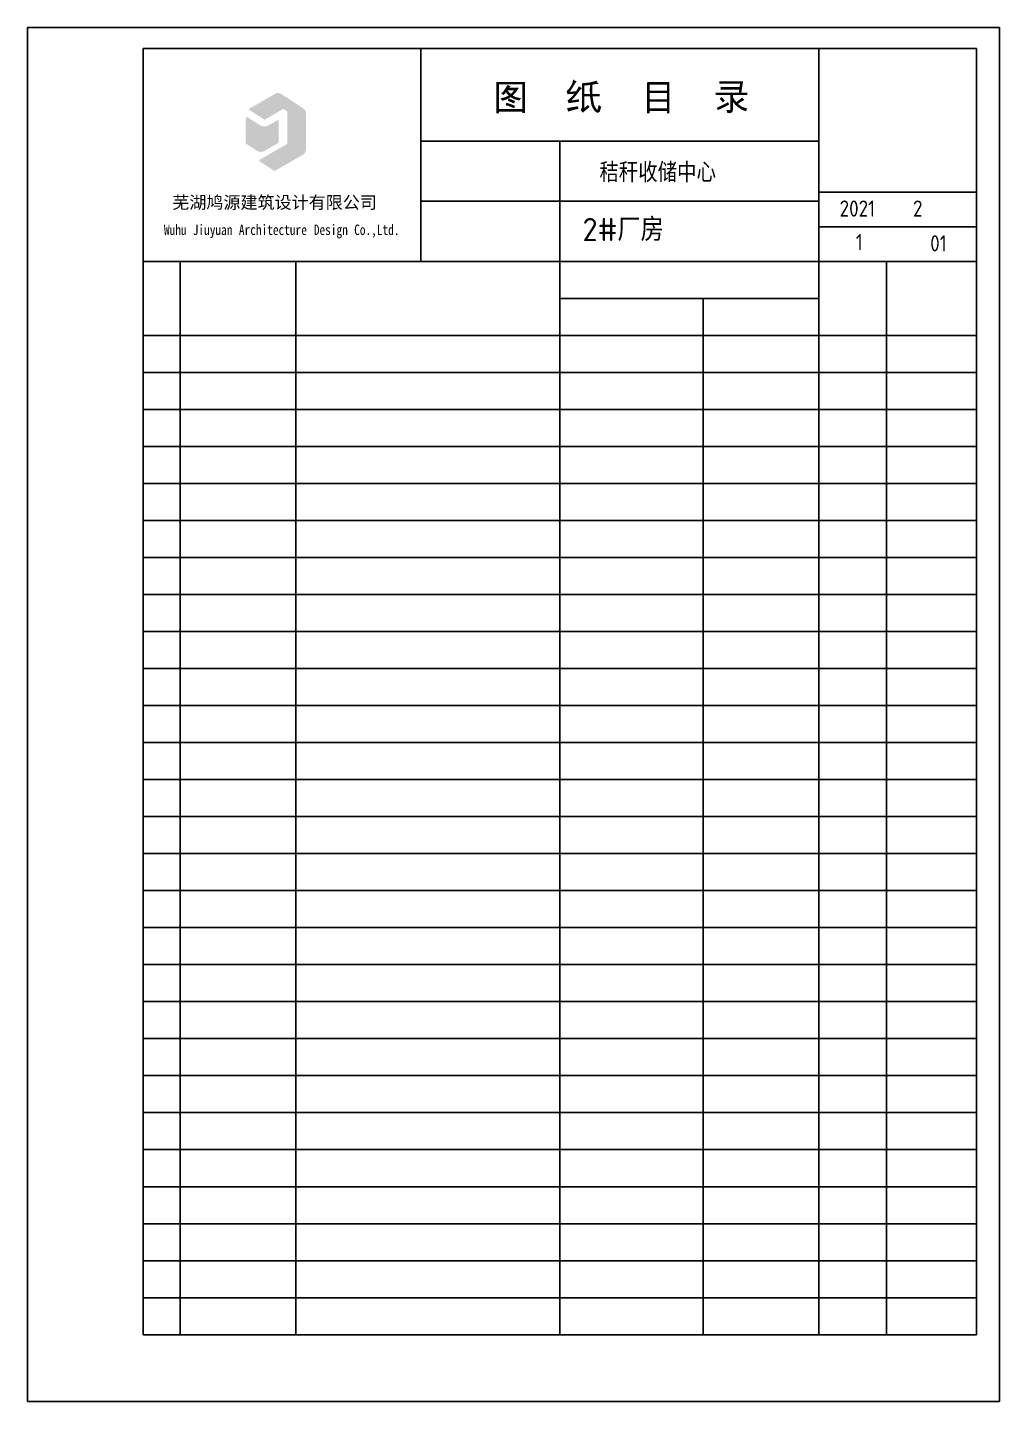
# Model space of a CAD drawing. Extents: x -307088 to 5640332, y -3541089 to -2181377.
# Drawn here: x 5577300 to 5598300, y -3034387 to -3004687 of the extents above; entities that cross this region are included whole.
import ezdxf

# ---------------------------------------------------------------- set-up
doc = ezdxf.new("R2010")
doc.units = 0
doc.header["$LTSCALE"] = 100
doc.header["$MEASUREMENT"] = 0
doc.layers.get('0').update_dxf_attribs({"linetype": 'CONTINUOUS'})
for name, color, linetype in [('____', 160, 'CONTINUOUS'), ('PUB_TEXT', 7, 'CONTINUOUS'), ('PUB_TITLE', 4, 'CONTINUOUS'), ('TK', 4, 'CONTINUOUS'), ('大样', 5, 'CONTINUOUS')]:
    doc.layers.add(name, color=color, linetype=linetype)
doc.styles.add('STYLE4', font='', dxfattribs={"width": 0.8})
doc.styles.add('TSSD_REIN', font='Tssdeng.shx', dxfattribs={"width": 0.699999988079071, "bigfont": 'hztxt.shx'})
doc.styles.add('图签2', font='simhei.ttf', dxfattribs={"height": 1000})
doc.styles.get('STYLE4').set_extended_font_data('FangSong_GB2312')

# ---------------------------------------------------------------- blocks, each defined once
blk = doc.blocks.new('A$C3A861360')
at = {"layer": '____', "linetype": 'Continuous'}
for points, const_width in [([(0, 6.543849570715793), (6.221944134754267, 6.543849570715793)], 0.55), ([(0.3056310100064366, 6.631222235708265), (0.3056310100064366, 0.0293508526651749)], 0.6), ([(2.246976320968315, 5.100377715404193), (2.94424505736697, 5.865475422858708), (2.464159553577701, 6.036764843880064)], 0.2021250000000001), ([(5.926830029281518, 6.592986592590478), (5.926830029281518, 0.08231066916096097)], 0.6), ([(16.53856167318531, 6.382159895528389), (16.68603344877988, 7.181938751369785), (17.18111825887468, 6.876759839141073)], 0.2188134506250001), ([(16.73870293209302, 7.0661808705255), (17.19165261848411, 6.866235864621672), (16.69656780838932, 6.276924821430043)], 0.2188134506250001), ([(18.77170834019125, 6.549942951404773), (18.77170834019125, 0.7032607974074381)], 0.55), ([(20.16902760543508, 6.575760926087241), (21.60459015989363, 6.949889369111133), (21.85424967507424, 6.513405757978035)], 0.2188134506250001), ([(20.75227336477292, 6.536070568506148), (21.91970062350447, 6.463175776030312), (21.66953763949095, 6.754747249031425)], 0.2188134506250001), ([(32.79086922284569, 6.522837028467166), (37.41658830408687, 6.522837028467166)], 0.55), ([(32.85506404196349, 6.728244250077751), (32.85506404196349, 0.0204481027744805)], 0.55), ([(37.15050756804612, 6.56373066838205), (37.15050756804612, 0)], 0.55), ([(48.20429804447758, 6.704001574655194), (53.02335424355078, 6.704001574655194)], 0.55), ([(52.29492129487699, 6.866980907233938), (53.19471164117112, 6.866980907233938), (53.07766276556231, 6.099622876248304)], 0.2188134506250001), ([(52.99719420635302, 6.808517805863175), (52.62372204233907, 4.050245770315541)], 0.55), ([(2.086949514886328, 3.444568861117659), (1.081059468739113, 3.204761619180772), (1.321102220633293, 2.907858758781003)], 0.2021250000000001), ([(1.744031297894253, 4.849150836647823), (1.252518577234696, 4.312440734311622), (1.629728615926069, 4.084053129193762)], 0.2021250000000001), ([(2.427055426169318, 5.299594062234974), (4.540088695096529, 5.299594062234974)], 0.55), ([(4.075870087896874, 5.477215467904898), (4.710576464731275, 5.473703114993896), (4.430215521760147, 5.043279531307689)], 0.2021250000000001), ([(4.572076765463862, 3.281882010811842), (5.206783142298264, 3.278369657900839), (4.926422199327135, 2.847946074214633)], 0.2021250000000001), ([(15.51880047900067, 4.160015435603896), (15.32266139714648, 4.755692011984252), (15.80908446835701, 5.2573126097044)], 0.2188134506250001), ([(15.76028522219463, 2.242724079107916), (15.53036952521734, 2.817496342587788), (16.00949655127511, 3.098543216041548)], 0.2188134506250001), ([(17.45499540557898, 4.887834922397474), (17.88687868748593, 5.740231315287588), (18.23449172198707, 5.49819274685467)], 0.2188134506250001), ([(17.67620538370511, 4.793123822818757), (18.33982837387771, 5.424528428540839), (17.93954817079907, 5.698137752758271)], 0.2188134506250001), ([(18.80368115392685, 3.962608845023624), (22.32079237578, 3.962608845023624)], 0.55), ([(32.95460847588583, 4.682538566361472), (37.15050756804612, 4.682538566361472)], 0.55), ([(32.99554710330358, 2.801343898707273), (37.00723254317109, 2.801343898707273)], 0.55), ([(47.40504381314258, 4.261607828379965), (54.24574605944144, 4.261607828379965)], 0.55), ([(48.46288268898843, 5.459320170934461), (52.78827498238388, 5.459320170934461)], 0.55), ([(53.03257433442104, 3.371553483845219), (53.44537300847514, 2.980124970933048), (52.64425746811776, 2.539767252498677)], 0.2188134506250001), ([(0.3056310100064366, 0.7045436143944244), (5.862645381251241, 0.7045436143944244)], 0.55), ([(15.62640094185554, 0.4924757109753273), (15.45599245578683, 1.07950842812545), (17.64777349201427, 1.443468385781557)], 0.2188134506250001), ([(15.43836574771603, 1.144081629969037), (15.59702000875905, 0.5570489128193685), (16.76048458973401, 0.9033988465349694)], 0.2188134506250001), ([(18.78181840122306, 0.2304785968067335), (18.3897026337163, 0.7302769231559978), (18.66012642414444, 1.37866394112234)], 0.2188134506250001), ([(18.54789355849425, 0.417000186732821), (19.98671086097147, 1.630811882475427)], 0.55), ([(21.93215003467503, 0.5251006086027701), (22.1981138032088, 1.678802065963737), (22.62505028896703, 1.329195952465398)], 0.2188134506250001), ([(33.01601133146869, 0.8179112828133839), (37.13004333988101, 0.8179112828133839)], 0.55), ([(50.05443921331334, 0.1479318893198069), (49.87694356435168, 0.6227255469561896), (50.62669002700204, 0.6322081301250364)], 0.2188134506250001), ([(53.01381376342215, 1.3477326579291), (54.08903502790326, 1.000525412197021), (53.79579240254043, 0.5194972640033484)], 0.2188134506250001)]:
    blk.add_lwpolyline(points, dxfattribs=dict(at, const_width=const_width))
at = {"layer": '____', "linetype": 'Continuous', "const_width": 0.55}
for points in [[(2.689886499735621, 6.049805961371021, -0.04760552161258731), (1.394501873990521, 4.155518863545694, 6.807426877653379)], [(21.7772392856341, 6.709656231934332, -0.04007589009354518), (18.77170834019125, 6.294403241937744, 1.460155801514414)], [(20.53026395111738, 6.390232236509291, 0.07286127357645535), (20.78605154655088, 2.141891301409487, 0.1572016371932424), (21.71328857261778, 0.5128291813043688, 0.6022888964056972), (22.160923221556, 0.6725398961998508), (22.4167108169886, 1.534985453538411)], [(4.360746993744215, 5.318348846586559, -0.2291580229123534), (1.187993197771902, 3.030201014842078, -11.45266044518253)], [(2.18065065900737, 4.955742665741127, 0.2368315027576994), (5.074147075008113, 3.086467933530912, -4.419669785221799)], [(2.596022618213283, 3.011446230490492, 0.01445672385929472), (3.966500383394305, 2.448787306138456, -1.288122278615702)], [(48.4863931578775, 3.369193100588745, -0.05117855152000281), (49.1681103014007, 2.570719060763622, 0.5904028705542155)], [(50.8841609374258, 4.238122014980036), (50.8841609374258, 0.8093779842151889, -0.4775318230788144), (50.22839532380476, 0.3618262281170246), (49.98752871381748, 0.4153017370417729)], [(50.88814800374803, 3.40546859935057, 0.1924228664952084), (53.9871614149306, 0.7389256752830988, 1.794362400458899)], [(51.94200489881587, 2.194966571434634, 0.03043925893699859), (53.23547736010005, 3.182828014334973, -0.2439834613318518)], [(2.10790195525442, 2.054924006585225, -0.05191996602772783), (3.966500383394305, 1.379733810489597, 0.2300345029286921)], [(47.75765507657616, 0.9972542288801378, 0.03845018129035355), (50.2024437939026, 2.194966571434634, 1.154084446013359)]]:
    blk.add_lwpolyline(points, format="xyb", dxfattribs=at)
at = {"layer": '____', "linetype": 'Continuous', "const_width": 0.50625, "flags": 128}
for points in [[(16.98028026469092, 7.049752633337789, -0.07529705364325318), (15.48741730000984, 4.64596217779706, 0.5937992677290792)], [(18.04155391882728, 5.540266457235816, -0.0783216921409498), (15.72817521636989, 2.66818949770061, 0.9310875587296689)]]:
    blk.add_lwpolyline(points, format="xyb", dxfattribs=at)
for points in [[(15.45132826448548, 4.426122983044593), (17.35802189173887, 4.551913205775804)], [(15.71059248826805, 2.492535347763692), (17.87966365806346, 2.808817450152333)], [(15.43334045773418, 0.7422589530671075), (17.70653304347343, 1.273229201429672)]]:
    blk.add_lwpolyline(points, dxfattribs=at)

msp = doc.modelspace()

# ---------------------------------------------------------------- hatches: boundary and pattern name
at = {"layer": 'PUB_TITLE'}
h = msp.add_hatch(color=256, dxfattribs=at)
edge = h.paths.add_edge_path()
edge.add_ellipse((5583191.418513799, -3006538.557148478), major_axis=(-86.50675712011308, 86.50675712011308), ratio=0.9999999999993953, start_angle=225.0000000001584, end_angle=281.7428642848017)
edge.add_line((5583258.508916589, -3006436.255066836), (5582780.151438445, -3006122.544970506))
edge.add_ellipse((5582713.061035655, -3006224.847052148), major_axis=(86.5067571198798, 86.5067571198798), ratio=0.9999999999999561, start_angle=11.74286428484407, end_angle=75.00000000004918)
edge.add_line((5582651.891521078, -3006118.898345025), (5582072.405388303, -3006453.464819772))
edge.add_line((5582072.405388303, -3006453.464819772), (5582421.25459549, -3006682.242508824))
edge.add_line((5582421.25459549, -3006682.242508824), (5582812.409774857, -3006456.408960724))
edge.add_ellipse((5582827.7021535, -3006482.896137503), major_axis=(-21.62668927983864, 21.62668927983864), ratio=0.9999999999998604, start_angle=281.74286428490586, end_angle=345.0000000000724, ccw=False)
edge.add_line((5582844.474754199, -3006457.320617093), (5582902.157742992, -3006495.149514512))
edge.add_ellipse((5582885.385142293, -3006520.725034923), major_axis=(21.62668928035281, 21.62668928035281), ratio=0.9999999999950732, start_angle=314.9999999998098, end_angle=371.74286428465433, ccw=False)
edge.add_line((5582915.969899582, -3006520.725034923), (5582915.969899582, -3007164.241521786))
edge.add_ellipse((5582854.800385004, -3007164.241521786), major_axis=(43.25337856005787, 43.25337856005787), ratio=0.9999999999983668, start_angle=254.9999999995116, end_angle=314.99999999954844, ccw=False)
edge.add_line((5582885.385142293, -3007217.215875349), (5582314.204432519, -3007546.987211891))
edge.add_ellipse((5582323.379859705, -3007562.879517959), major_axis=(-12.97601356786488, 12.97601356786488), ratio=0.999999999999958, start_angle=-15.00000000053425, end_angle=101.7428642841186)
edge.add_line((5582313.316299288, -3007578.224830205), (5582627.798852593, -3007784.464633278))
edge.add_ellipse((5582637.862413011, -3007769.119321032), major_axis=(12.97601356790717, 12.97601356790716), ratio=0.9999999999998745, start_angle=191.7428642830531, end_angle=254.9999999982502)
edge.add_line((5582647.037840197, -3007785.011627101), (5583252.588028377, -3007435.397062948))
edge.add_ellipse((5583191.418513799, -3007329.448355824), major_axis=(-86.50675712016516, 86.50675712016516), ratio=0.9999999999992196, start_angle=164.9999999999879, end_angle=225.0000000001696)
edge.add_line((5583313.757542955, -3007329.448355824), (5583313.757542955, -3006538.557148478))
h = msp.add_hatch(color=256, dxfattribs=at)
edge = h.paths.add_edge_path()
edge.add_ellipse((5582040.916664848, -3007180.851494625), major_axis=(17.82968051701482, 17.82968051701481), ratio=0.999999999997605, start_angle=135.0000000030264, end_angle=191.7428642877196)
edge.add_line((5582027.08883813, -3007201.936707996), (5582256.885775993, -3007352.639106949))
edge.add_ellipse((5582339.852736309, -3007226.127826725), major_axis=(-106.9780831022609, 106.9780831022609), ratio=0.9999999999999036, start_angle=101.7428642845867, end_angle=164.999999999847)
edge.add_line((5582415.497664308, -3007357.148685355), (5582713.142400663, -3007185.303416698))
edge.add_ellipse((5582700.534912663, -3007163.466606927), major_axis=(-17.82968051701009, 17.82968051701009), ratio=0.9999999999991425, start_angle=164.9999999998612, end_angle=224.9999999999353)
edge.add_line((5582725.749888664, -3007163.466606927), (5582725.749888664, -3006708.646346869))
edge.add_ellipse((5582707.39903429, -3006708.646346869), major_axis=(12.97601356796787, 12.97601356796786), ratio=0.9999999999994912, start_angle=314.9999999999854, end_angle=434.9999999984981)
edge.add_line((5582698.223607102, -3006692.754040801), (5582508.107612271, -3006802.517561594))
edge.add_ellipse((5582416.353340406, -3006643.594500908), major_axis=(-129.7601356798218, 129.7601356798218), ratio=0.9999999999999958, start_angle=101.74286428459169, end_angle=164.9999999997989, ccw=False)
edge.add_line((5582315.71773622, -3006797.047623371), (5582063.059034543, -3006631.352323803))
edge.add_ellipse((5582046.286433844, -3006656.927844213), major_axis=(-21.62668928018265, 21.62668928018265), ratio=0.9999999999994904, start_angle=-78.25713571590823, end_angle=44.94862824278285)
edge.add_line((5582015.701688847, -3006656.900421731), (5582015.701688847, -3007180.851494627))

# ---------------------------------------------------------------- linework, layer by layer
at = {"layer": 'TK', "color": 4}
for p, q in [((5577299.697782425, -3004687.014093601), (5598300.185529446, -3004687.014093601)), ((5577299.697782425, -3004687.014093601), (5577299.697782425, -3034387.35174297)), ((5577299.697782425, -3004687.014093601), (5598300.185529446, -3004687.014093601)), ((5577299.697782425, -3004687.014093601), (5577299.697782425, -3034387.35174297)), ((5598300.185529446, -3034387.35174297), (5598300.185529446, -3004687.014093601)), ((5598300.185529446, -3034387.35174297), (5598300.185529446, -3004687.014093601)), ((5585800.181053538, -3005143.351742976), (5585800.181053538, -3009743.351742976)), ((5594400.185529446, -3009743.351742976), (5594400.185529446, -3005143.351742976)), ((5594400.185529446, -3007143.351742976), (5585800.181053538, -3007143.351742976)), ((5588800.181053538, -3007143.351742976), (5588800.181053538, -3009743.351742976)), ((5597800.185529446, -3008243.351742976), (5594400.185529446, -3008243.351742976)), ((5594400.185529446, -3008443.351742976), (5585800.181053538, -3008443.351742976)), ((5597800.185529446, -3008993.351742976), (5594400.185529446, -3008993.351742976)), ((5597800.185529446, -3009743.351742976), (5579800.185529446, -3009743.351742976)), ((5580600.185529446, -3009743.351742976), (5580600.185529446, -3032943.351742976)), ((5583100.185529446, -3009743.351742976), (5583100.185529446, -3032943.351742976)), ((5588800.181053538, -3009743.351742976), (5588800.181053538, -3032943.351742976)), ((5594400.185529446, -3009743.351742976), (5594400.185529446, -3032943.351742976)), ((5595859.169205073, -3009743.351742976), (5595859.169205073, -3032943.351742976)), ((5594400.185529446, -3010543.351742976), (5588800.181053538, -3010543.351742976)), ((5591900.185529446, -3010543.351742976), (5591900.185529446, -3032943.351742976)), ((5597800.185529446, -3011343.351742976), (5579800.185529446, -3011343.351742976)), ((5597800.185529446, -3012143.351742976), (5579800.185529446, -3012143.351742976)), ((5597800.185529446, -3012943.351742976), (5579800.185529446, -3012943.351742976)), ((5597800.185529446, -3013743.351742976), (5579800.185529446, -3013743.351742976)), ((5597800.185529446, -3014543.351742976), (5579800.185529446, -3014543.351742976)), ((5597800.185529446, -3015343.351742976), (5579800.185529446, -3015343.351742976)), ((5597800.185529446, -3016143.351742976), (5579800.185529446, -3016143.351742976)), ((5597800.185529446, -3016943.351742976), (5579800.185529446, -3016943.351742976)), ((5597800.185529446, -3017743.351742976), (5579800.185529446, -3017743.351742976)), ((5597800.185529446, -3018543.351742976), (5579800.185529446, -3018543.351742976)), ((5597800.185529446, -3019343.351742976), (5579800.185529446, -3019343.351742976)), ((5597800.185529446, -3020143.351742976), (5579800.185529446, -3020143.351742976)), ((5597800.185529446, -3020943.351742976), (5579800.185529446, -3020943.351742976)), ((5597800.185529446, -3021743.351742976), (5579800.185529446, -3021743.351742976)), ((5597800.185529446, -3022543.351742976), (5579800.185529446, -3022543.351742976)), ((5597800.185529446, -3023343.351742975), (5579800.185529446, -3023343.351742975)), ((5597800.185529446, -3024143.351742976), (5579800.185529446, -3024143.351742976)), ((5597800.185529446, -3024943.351742976), (5579800.185529446, -3024943.351742976)), ((5597800.185529446, -3025743.351742976), (5579800.185529446, -3025743.351742976)), ((5597800.185529446, -3026543.351742976), (5579800.185529446, -3026543.351742976)), ((5597800.185529446, -3027343.351742976), (5579800.185529446, -3027343.351742976)), ((5597800.185529446, -3028143.351742976), (5579800.185529446, -3028143.351742976)), ((5597800.185529446, -3028943.351742976), (5579800.185529446, -3028943.351742976)), ((5597800.185529446, -3028943.351742976), (5579800.185529446, -3028943.351742976)), ((5597800.185529446, -3029743.351742976), (5579800.185529446, -3029743.351742976)), ((5597800.185529446, -3030543.351742976), (5579800.185529446, -3030543.351742976)), ((5597800.185529446, -3031343.351742976), (5579800.185529446, -3031343.351742976)), ((5597800.185529446, -3032143.351742976), (5579800.185529446, -3032143.351742976)), ((5577299.697782425, -3034387.35174297), (5598300.185529446, -3034387.35174297)), ((5577299.697782425, -3034387.35174297), (5598300.185529446, -3034387.35174297))]:
    msp.add_line(p, q, dxfattribs=at)
at = {"layer": '大样', "color": 4}
for p, q in [((5597800.185529446, -3005143.351742976), (5579800.185529446, -3005143.351742976)), ((5579800.185529446, -3005143.351742976), (5579800.185529446, -3032943.351742976)), ((5597800.185529446, -3032943.351742976), (5597800.185529446, -3005143.351742976)), ((5597800.185529446, -3032943.351742976), (5579800.185529446, -3032943.351742976))]:
    msp.add_line(p, q, dxfattribs=at)

# ---------------------------------------------------------------- block references
at = {"linetype": 'Continuous', "xscale": 100, "yscale": 100, "zscale": 100}
msp.add_blockref('A$C3A861360', (5587427.163122062, -3006546.104788723), dxfattribs=at)

# ---------------------------------------------------------------- texts
at = {"layer": 'PUB_TEXT', "style": 'TSSD_REIN'}
for s, height, p in [('秸秆收储中心', 420, (5589655.077466204, -3008031.478200579)), ('2#厂房', 500, (5589291.854856984, -3009304.684640886))]:
    msp.add_text(s, height=height, dxfattribs=at).set_placement(p)
at = {"layer": 'PUB_TITLE', "style": '图签2'}
msp.add_text('芜湖鸠源建筑设计有限公司', height=270.0000000000131, dxfattribs=at).set_placement((5580427.986191524, -3008603.508062333, -108.0206787666875))
at = {"layer": 'PUB_TITLE', "color": 0, "style": 'TSSD_REIN', "width": 0.9}
for s, p in [('2021', (5594845.760405185, -3008776.14414679)), ('2', (5596431.298737736, -3008776.14414679)), ('1', (5595196.700660523, -3009499.804818771)), ('01', (5596802.104522588, -3009527.821685162))]:
    msp.add_text(s, height=350, dxfattribs=at).set_placement(p)
at = {"layer": 'PUB_TITLE', "style": 'STYLE4', "width": 0.800000000046585}
for s, p in [('Wuhu', (5580247.870098216, -3009172.540255943, -108.0206787666875)), ('Jiuyuan', (5580870.572800918, -3009172.540255943, -108.0206787666875)), ('Architecture', (5581866.897125242, -3009172.540255943, -108.0206787666875)), ('Design', (5583485.92415227, -3009172.540255943, -108.0206787666875)), ('Co.,Ltd.', (5584357.707936054, -3009172.540255943, -108.0206787666875))]:
    msp.add_text(s, height=224.9999999999869, dxfattribs=at).set_placement(p)

doc.saveas('drawing.dxf')
